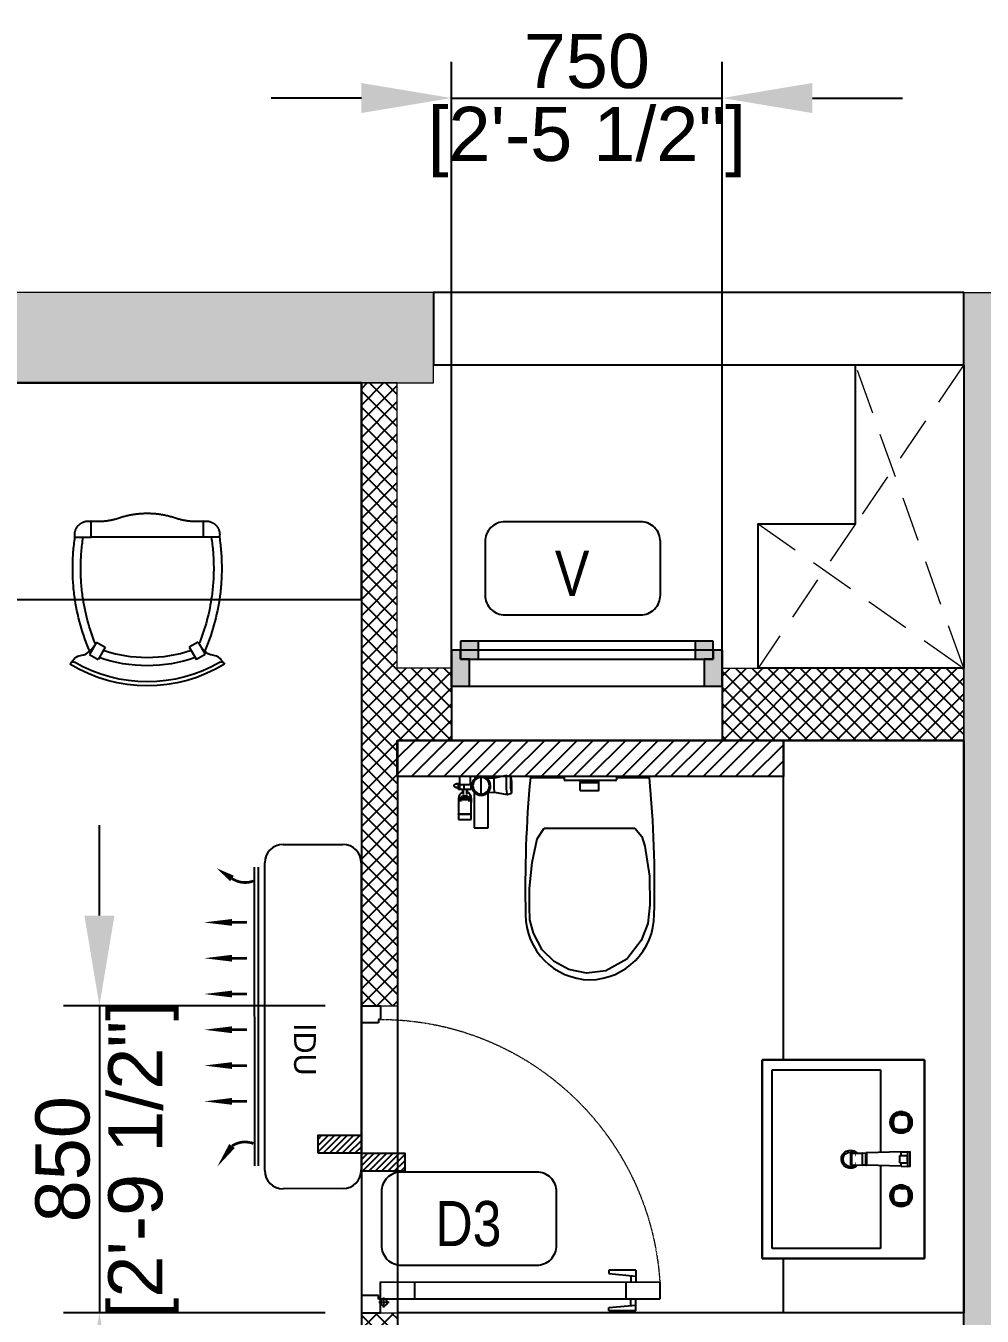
# Model space of a CAD drawing. Header units: millimetres. Extents: x 94643 to 134206, y 115494 to 180803.
# Drawn here: x 103441 to 106091, y 153583 to 157156 of the extents above; entities that cross this region are included whole.
import ezdxf
from ezdxf.enums import TextEntityAlignment as Align

# ---------------------------------------------------------------- set-up
doc = ezdxf.new("R2010")
doc.units = ezdxf.units.MM
for name, pattern in [('( Hidden )', [0.375, 0.25, -0.125]), ('3.5BHK EAST-UN-5$0$DASHED', [0.75, 0.5, -0.25]), ('3BHK  WEST_UN-2$0$2024-08-30_TOWER-C$0$HIDDEN', [9.525, 6.35, -3.175])]:
    doc.linetypes.add(name, pattern=pattern)
for name, color, linetype in [('A-AC', 252, 'Continuous'), ('A-Dimensions', 4, 'Continuous'), ('A-Door', 11, 'Continuous'), ('A-Door Line', 8, 'Continuous'), ('A-Fixture', 8, 'Continuous'), ('A-Furniture', 8, 'Continuous'), ('A-Handwash', 252, 'Continuous'), ('A-Hatch', 252, 'Continuous'), ('A-Room Boundary', 44, 'Continuous'), ('A-Shaft Line', 253, 'Continuous'), ('A-Shaft Wall', 253, 'Continuous'), ('A-Shower Glass', 253, 'Continuous'), ('A-Study Table', 253, 'Continuous'), ('A-Study Table Chair', 253, 'Continuous'), ('A-Text Main', 44, 'Continuous'), ('A-Ventilator', 4, 'Continuous'), ('A-WC', 253, 'Continuous')]:
    doc.layers.add(name, color=color, linetype=linetype)
doc.layers.add('A-Wall', color=240, linetype='Continuous', lineweight=35)
doc.styles.add('2024-08-29_TOWER-A$0$simplex-0.8', font='simplex.shx', dxfattribs={"width": 0.8})
doc.styles.add('3BHK  WEST_UN-2$0$AMISH', font='arial.ttf')
doc.styles.add('ARIAL', font='ARIALN.TTF')
doc.styles.add('S', font='arial.ttf', dxfattribs={"height": 150})
doc.dimstyles.new('DIMSMALL', dxfattribs={"dimtxt": 150, "dimasz": 250, "dimexe": 100, "dimexo": 100, "dimgap": 25, "dimtad": 1, "dimdec": 0, "dimzin": 0, "dimdsep": 46, "dimtxsty": 'S', "dimcen": 0, "dimdle": 100, "dimclrd": 8, "dimclre": 8, "dimclrt": 256, "dimazin": 0, "dimtfac": 1, "dimtdec": 0, "dimtix": 1, "dimtmove": 0, "dimatfit": 3, "dimldrblk": '12_DatumFilled', "dimfxl": 1, "dimtolj": 1, "dimtzin": 0, "dimlwd": -1, "dimlwe": -1, "dimarcsym": 1})

# ---------------------------------------------------------------- blocks, each defined once
blk = doc.blocks.new('*D283')
at = {"layer": 'A-Dimensions', "color": 8, "transparency": 16777216}
for p, q in [((103644.9, 154692.3), (103644.9, 154942.3)), ((104270.8, 154442.3), (103544.9, 154442.3)), ((103644.9, 154442.3), (103644.9, 153592.3)), ((104270.8, 153592.3), (103544.9, 153592.3)), ((103644.9, 153342.3), (103644.9, 153092.3))]:
    blk.add_line(p, q, dxfattribs=at)
for points in [[(103603.2, 154692.3), (103686.5, 154692.3), (103644.9, 154442.3)], [(103603.2, 153342.3), (103686.5, 153342.3), (103644.9, 153592.3)]]:
    blk.add_solid(points, dxfattribs=at)
at = {"layer": 'Defpoints', "color": 0, "transparency": 16777216}
for p in [(104370.8, 154442.3), (103644.9, 153592.3), (104370.8, 153592.3)]:
    blk.add_point(p, dxfattribs=at)
at = {"layer": 'A-Dimensions', "lineweight": 30, "transparency": 16777216, "char_height": 150, "attachment_point": 5, "rotation": 90, "style": 'S'}
for s, insert in [('\\A1;[2\'-9 1/2"]', (103767, 154017.3)), ('\\A1;850', (103543.3, 154017.3))]:
    blk.add_mtext(s, dxfattribs=dict(at, insert=insert))
blk = doc.blocks.new('12_DatumFilled')
at = {"color": 8, "linetype": 'ByBlock'}
blk.add_solid([(0, 0.577), (-1, 0), (0, -0.577)], dxfattribs=at)
blk = doc.blocks.new('*D285')
at = {"layer": 'A-Dimensions', "color": 8, "transparency": 16777216}
for p, q in [((104620.8, 155325.3), (104620.8, 157056.4)), ((105370.8, 155325.3), (105370.8, 157056.4)), ((104370.8, 156956.4), (104120.8, 156956.4)), ((104620.8, 156956.4), (105370.8, 156956.4)), ((105620.8, 156956.4), (105870.8, 156956.4))]:
    blk.add_line(p, q, dxfattribs=at)
for points in [[(104370.8, 156998), (104370.8, 156914.7), (104620.8, 156956.4)], [(105620.8, 156998), (105620.8, 156914.7), (105370.8, 156956.4)]]:
    blk.add_solid(points, dxfattribs=at)
at = {"layer": 'Defpoints', "color": 0, "transparency": 16777216}
for p in [(105370.8, 156956.4), (104620.8, 155225.3), (105370.8, 155225.3)]:
    blk.add_point(p, dxfattribs=at)
at = {"layer": 'A-Dimensions', "lineweight": 30, "transparency": 16777216, "char_height": 150, "attachment_point": 5, "style": 'S'}
for s, insert in [('\\A1;750', (104995.8, 157057.9)), ('\\A1;[2\'-5 1/2"]', (104995.8, 156834.3))]:
    blk.add_mtext(s, dxfattribs=dict(at, insert=insert))
blk = doc.blocks.new('3BHK  WEST_UN-2$0$2024-08-30_TOWER-C$0$STUDY TABLE CHAIR')
at = {"layer": 'A-Study Table Chair', "linetype": '3BHK  WEST_UN-2$0$2024-08-30_TOWER-C$0$HIDDEN', "ltscale": 0.1}
for p, q in [((-0.1555, 0.4111), (-0.1555, 0.4556)), ((0.1556, 0.4111), (0.1556, 0.4556)), ((-0.1999, 0.4111), (-0.1555, 0.4111)), ((-0.1555, 0.4111), (0.1556, 0.4111)), ((0.2001, 0.4111), (0.1556, 0.4111))]:
    blk.add_line(p, q, dxfattribs=at)
at = {"layer": 'A-Study Table Chair'}
for p, q in [((-0.1407, 0.1205), (-0.1601, 0.0868)), ((-0.1407, 0.1205), (-0.1166, 0.1066)), ((0.1408, 0.1205), (0.1168, 0.1066)), ((0.1408, 0.1205), (0.1603, 0.0868)), ((-0.1601, 0.0868), (-0.1361, 0.0729)), ((-0.1166, 0.1066), (-0.1361, 0.0729)), ((0.1168, 0.1066), (0.1362, 0.0729)), ((0.1603, 0.0868), (0.1362, 0.0729)), ((0.2129, 0.0621), (0.2143, 0.0597))]:
    blk.add_line(p, q, dxfattribs=at)
at = {"layer": 'A-Study Table Chair', "linetype": '3BHK  WEST_UN-2$0$2024-08-30_TOWER-C$0$HIDDEN', "ltscale": 0.1}
for centre, radius, start, end in [((0.0001, 0.2324), 0.2454, 68.7607, 111.2393), ((-0.1629, 0.4185), 0.0378, 78.6583, 191.3417), ((-0.1365, 0.6309), 0.1764, 263.8312, 285.6961), ((0.1367, 0.6309), 0.1764, 254.3039, 276.1688), ((0.1631, 0.4185), 0.0378, 348.6583, 101.3417), ((0.3729, 0.325), 0.5793, 171.4462, 187.5978), ((0.3729, 0.325), 0.557, 171.1022, 187.9028), ((-0.3726, 0.325), 0.557, 352.0972, 8.8978), ((-0.3726, 0.325), 0.5793, 352.4022, 8.5538)]:
    blk.add_arc(centre, radius, start, end, dxfattribs=at)
at = {"layer": 'A-Study Table Chair'}
for centre, radius, start, end in [((0.3729, 0.325), 0.5793, 187.5978, 203.7494), ((0.3729, 0.325), 0.557, 187.9028, 202.0547), ((-0.3726, 0.325), 0.557, 337.9453, 352.0972), ((-0.3726, 0.325), 0.5793, 336.2506, 352.4022), ((0.0001, 0.4667), 0.4111, 251.0753, 288.9247), ((0.0001, 0.4667), 0.3889, 251.717, 288.283), ((-0.2058, 0.0575), 0.00864, 63.5361, 166.1654), ((0, 0.4148), 0.4148, 238.902, 301.1196), ((0, 0.4148), 0.4037, 239.9747, 300.0253), ((0.2058, 0.0581), 0.00814, 29.3011, 117.8056)]:
    blk.add_arc(centre, radius, start, end, dxfattribs=at)
for points, knots in [([(-0.2102, 0.0649), (-0.2048, 0.0722), (-0.1961, 0.0837), (-0.179, 0.0843), (-0.1605, 0.0918), (-0.1515, 0.1042), (-0.1443, 0.1142)], [0, 0, 0, 0, 1.141957, 1.816294, 2.20041, 3.805403, 3.805403, 3.805403, 3.805403]), ([(0.21, 0.0651), (0.2047, 0.0722), (0.1963, 0.0837), (0.1793, 0.0842), (0.1608, 0.0918), (0.1519, 0.1042), (0.1446, 0.1142)], [0, 0, 0, 0, 1.119264, 1.793601, 2.177718, 3.782711, 3.782711, 3.782711, 3.782711])]:
    blk.add_open_spline(points, degree=3, knots=knots, dxfattribs=at)
blk = doc.blocks.new('A$C9b4d8ff6')
at = {"layer": 'A-Door'}
for p, q in [((84.9, 827.1), (37.7, 827.1)), ((37.7, 827.1), (37.8, 53.1)), ((85, 53.1), (84.9, 827.1)), ((4.7, 761.1), (37.7, 761.1)), ((4.7, 761.1), (4.7, 685.5)), ((14.1, 685.5), (21.1, 761.1)), ((117.9, 761.1), (84.9, 761.1)), ((108.5, 685.5), (101.5, 761.1)), ((117.9, 761.1), (118, 685.5)), ((19.8, 746.9), (37.7, 746.9)), ((84.9, 732.7), (37.7, 732.7)), ((102.8, 746.9), (84.9, 746.9)), ((4.7, 685.5), (14.1, 685.5)), ((118, 685.5), (108.5, 685.5)), ((84.9, 147.5), (37.7, 147.5)), ((28.3, 76.7), (28.3, 48.4)), ((0, 0), (0, 53.1)), ((0, 53.1), (37.8, 53.1)), ((14.2, 62.5), (42.5, 62.5)), ((37.8, 53.1), (85, 53.1)), ((37.8, 53.1), (37.8, 47.2)), ((37.8, 47.2), (47.2, 47.2)), ((47.2, 47.2), (47.2, 0)), ((85, 53.1), (85, 53.1)), ((802.8, 47.2), (802.8, 0.1)), ((812.2, 47.2), (802.8, 47.2)), ((850, 53.2), (812.2, 53.1)), ((812.2, 53.1), (812.2, 47.2)), ((850, 0.1), (850, 53.2)), ((47.2, 0), (0, 0)), ((802.8, 0.1), (850, 0.1))]:
    blk.add_line(p, q, dxfattribs=at)
blk.add_circle((28.3, 62.5), 9.44, dxfattribs=at)
at = {"layer": 'A-Door', "linetype": '3.5BHK EAST-UN-5$0$DASHED', "lineweight": 0}
blk.add_arc((35.5, 52), 776.7, 0.0858, 86.3542, dxfattribs=at)
blk = doc.blocks.new('A$Cf00fcc3f')
at = {"layer": 'A-Fixture'}
for p, q in [((0, 0), (0, -450)), ((550, 0), (0, 0)), ((0, -450), (0, 0)), ((0, 0), (550, 0)), ((550, -450), (550, 0)), ((550, 0), (550, -450)), ((167.9, -35), (162.3, -36.7)), ((173.8, -34.4), (167.9, -35)), ((179.7, -35), (173.8, -34.4)), ((179.7, -35), (173.8, -34.4)), ((185.4, -36.7), (179.7, -35)), ((185.4, -36.7), (179.7, -35)), ((371.1, -35), (365.5, -36.7)), ((377, -34.4), (371.1, -35)), ((382.9, -35), (377, -34.4)), ((382.9, -35), (377, -34.4)), ((388.6, -36.7), (382.9, -35)), ((388.6, -36.7), (382.9, -35)), ((144.2, -58.7), (143.6, -64.6)), ((143.6, -64.6), (144.2, -70.5)), ((143.6, -64.6), (144.2, -70.5)), ((145.9, -53), (144.2, -58.7)), ((144.2, -70.5), (145.9, -76.1)), ((144.2, -70.5), (145.9, -76.1)), ((148.7, -47.8), (145.9, -53)), ((146.8, -64.6), (147.8, -54.3)), ((147.8, -74.9), (146.8, -64.6)), ((149.4, -64.6), (146.8, -64.6)), ((147.8, -54.3), (150.8, -44.3)), ((147.8, -54.3), (150.3, -55.2)), ((150.3, -45.9), (148.7, -47.8)), ((149.4, -64.6), (150.3, -55.2)), ((150.3, -73.9), (149.4, -64.6)), ((150.3, -55.2), (152.9, -46.2)), ((151.6, -42.4), (150.8, -44.3)), ((150.8, -44.3), (152.9, -46.2)), ((151.6, -42.4), (153.6, -41.5)), ((153.7, -44.5), (151.6, -42.4)), ((152.5, -55), (151.6, -64.6)), ((151.6, -64.6), (152.5, -74.2)), ((151.6, -64.6), (152.5, -74.2)), ((155.2, -46), (152.5, -55)), ((155.2, -46), (152.5, -55)), ((153.7, -44.5), (152.9, -46.2)), ((154.1, -55.3), (153.2, -64.6)), ((153.2, -64.6), (154.1, -73.9)), ((153.6, -41.5), (163.5, -38.6)), ((155.5, -43.7), (153.6, -41.5)), ((155.5, -43.7), (153.7, -44.5)), ((156.4, -47.2), (154.1, -55.3)), ((157.1, -39.5), (155.1, -41.1)), ((164.2, -43.3), (155.2, -46)), ((155.5, -43.7), (164.5, -41)), ((164.5, -44.9), (156.4, -47.2)), ((162.3, -36.7), (157.1, -39.5)), ((163.5, -38.6), (173.8, -37.6)), ((163.5, -38.6), (164.5, -41)), ((173.8, -42.3), (164.2, -43.3)), ((173.8, -42.3), (164.2, -43.3)), ((164.5, -41), (173.8, -40.1)), ((173.8, -43.9), (164.5, -44.9)), ((173.8, -37.6), (184.1, -38.6)), ((173.8, -37.6), (173.8, -40.1)), ((173.8, -40.1), (183.2, -41)), ((183.4, -43.3), (173.8, -42.3)), ((183.1, -44.9), (173.8, -43.9)), ((191.2, -47.2), (183.1, -44.9)), ((184.1, -38.6), (183.2, -41)), ((183.2, -41), (192.2, -43.7)), ((183.4, -43.3), (192.4, -46)), ((192.4, -46), (183.4, -43.3)), ((184.1, -38.6), (194.1, -41.5)), ((190.6, -39.5), (185.4, -36.7)), ((190.6, -39.5), (185.4, -36.7)), ((192.5, -41.1), (190.6, -39.5)), ((192.5, -41.1), (190.6, -39.5)), ((191.2, -47.2), (193.5, -55.3)), ((192.2, -43.7), (194.1, -41.5)), ((192.2, -43.7), (193.9, -44.5)), ((192.4, -46), (195.1, -55)), ((194.4, -64.6), (193.5, -55.3)), ((194.4, -64.6), (193.5, -73.9)), ((193.9, -44.5), (196, -42.4)), ((193.9, -44.5), (194.7, -46.2)), ((194.1, -41.5), (196, -42.4)), ((196.9, -44.3), (194.7, -46.2)), ((194.7, -46.2), (197.4, -55.2)), ((195.1, -55), (196, -64.6)), ((196, -64.6), (195.1, -74.2)), ((196, -42.4), (196.9, -44.3)), ((196.9, -44.3), (199.8, -54.3)), ((198.9, -47.8), (197.3, -45.9)), ((198.9, -47.8), (197.3, -45.9)), ((199.8, -54.3), (197.4, -55.2)), ((197.4, -55.2), (198.3, -64.6)), ((198.3, -64.6), (197.4, -73.9)), ((198.3, -64.6), (200.8, -64.6)), ((201.7, -53), (198.9, -47.8)), ((201.7, -53), (198.9, -47.8)), ((199.8, -54.3), (200.8, -64.6)), ((200.8, -64.6), (199.8, -74.9)), ((203.4, -58.7), (201.7, -53)), ((203.4, -58.7), (201.7, -53)), ((201.7, -76.1), (203.4, -70.5)), ((201.7, -76.1), (203.4, -70.5)), ((203.4, -58.7), (204, -64.6)), ((204, -64.6), (203.4, -58.7)), ((204, -64.6), (203.4, -70.5)), ((204, -64.6), (203.4, -70.5)), ((254.8, -39.2), (296, -39.2)), ((254.8, -39.2), (255, -45.5)), ((255.5, -64.6), (255, -45.5)), ((255, -45.5), (295.9, -45.5)), ((255.5, -64.6), (258.3, -160.2)), ((255.5, -64.6), (265.1, -64.6)), ((265.1, -68.5), (265.1, -47.9)), ((285.7, -47.9), (265.1, -47.9)), ((265.1, -68.5), (285.7, -68.5)), ((285.7, -68.5), (285.7, -47.9)), ((285.7, -64.6), (295.3, -64.6)), ((295.3, -64.6), (292.6, -160.2)), ((295.3, -64.6), (295.9, -45.5)), ((295.9, -45.5), (296, -39.2)), ((347.4, -58.7), (346.8, -64.6)), ((346.8, -64.6), (347.4, -70.5)), ((346.8, -64.6), (347.4, -70.5)), ((349.1, -53), (347.4, -58.7)), ((347.4, -70.5), (349.1, -76.1)), ((347.4, -70.5), (349.1, -76.1)), ((351.9, -47.8), (349.1, -53)), ((350, -64.6), (351, -54.3)), ((351, -74.9), (350, -64.6)), ((352.6, -64.6), (350, -64.6)), ((351, -54.3), (354, -44.3)), ((351, -54.3), (353.5, -55.2)), ((353.5, -45.9), (351.9, -47.8)), ((352.6, -64.6), (353.5, -55.2)), ((353.5, -73.9), (352.6, -64.6)), ((353.5, -55.2), (356.1, -46.2)), ((354.8, -42.4), (354, -44.3)), ((354, -44.3), (356.1, -46.2)), ((354.8, -42.4), (356.8, -41.5)), ((356.9, -44.5), (354.8, -42.4)), ((355.7, -55), (354.8, -64.6)), ((354.8, -64.6), (355.7, -74.2)), ((354.8, -64.6), (355.7, -74.2)), ((358.4, -46), (355.7, -55)), ((358.4, -46), (355.7, -55)), ((356.9, -44.5), (356.1, -46.2)), ((357.3, -55.3), (356.4, -64.6)), ((356.4, -64.6), (357.3, -73.9)), ((356.8, -41.5), (366.7, -38.6)), ((358.7, -43.7), (356.8, -41.5)), ((358.7, -43.7), (356.9, -44.5)), ((359.6, -47.2), (357.3, -55.3)), ((360.3, -39.5), (358.3, -41.1)), ((367.4, -43.3), (358.4, -46)), ((358.7, -43.7), (367.7, -41)), ((367.7, -44.9), (359.6, -47.2)), ((365.5, -36.7), (360.3, -39.5)), ((366.7, -38.6), (377, -37.6)), ((366.7, -38.6), (367.7, -41)), ((377, -42.3), (367.4, -43.3)), ((377, -42.3), (367.4, -43.3)), ((367.7, -41), (377, -40.1)), ((377, -43.9), (367.7, -44.9)), ((377, -37.6), (387.3, -38.6)), ((377, -37.6), (377, -40.1)), ((377, -40.1), (386.4, -41)), ((386.6, -43.3), (377, -42.3)), ((386.3, -44.9), (377, -43.9)), ((394.4, -47.2), (386.3, -44.9)), ((387.3, -38.6), (386.4, -41)), ((386.4, -41), (395.4, -43.7)), ((386.6, -43.3), (395.6, -46)), ((395.6, -46), (386.6, -43.3)), ((387.3, -38.6), (397.3, -41.5)), ((393.8, -39.5), (388.6, -36.7)), ((393.8, -39.5), (388.6, -36.7)), ((395.7, -41.1), (393.8, -39.5)), ((395.7, -41.1), (393.8, -39.5)), ((394.4, -47.2), (396.7, -55.3)), ((395.4, -43.7), (397.3, -41.5)), ((395.4, -43.7), (397.1, -44.5)), ((395.6, -46), (398.3, -55)), ((397.6, -64.6), (396.7, -55.3)), ((397.6, -64.6), (396.7, -73.9)), ((397.1, -44.5), (399.2, -42.4)), ((397.1, -44.5), (397.9, -46.2)), ((397.3, -41.5), (399.2, -42.4)), ((400.1, -44.3), (397.9, -46.2)), ((397.9, -46.2), (400.6, -55.2)), ((398.3, -55), (399.2, -64.6)), ((399.2, -64.6), (398.3, -74.2)), ((399.2, -42.4), (400.1, -44.3)), ((400.1, -44.3), (403, -54.3)), ((402.1, -47.8), (400.5, -45.9)), ((402.1, -47.8), (400.5, -45.9)), ((403, -54.3), (400.6, -55.2)), ((400.6, -55.2), (401.5, -64.6)), ((401.5, -64.6), (400.6, -73.9)), ((401.5, -64.6), (404, -64.6)), ((404.9, -53), (402.1, -47.8)), ((404.9, -53), (402.1, -47.8)), ((403, -54.3), (404, -64.6)), ((404, -64.6), (403, -74.9)), ((406.6, -58.7), (404.9, -53)), ((406.6, -58.7), (404.9, -53)), ((404.9, -76.1), (406.6, -70.5)), ((404.9, -76.1), (406.6, -70.5)), ((406.6, -58.7), (407.2, -64.6)), ((406.6, -58.7), (407.2, -64.6)), ((407.2, -64.6), (406.6, -70.5)), ((407.2, -64.6), (406.6, -70.5)), ((145.9, -76.1), (148.7, -81.3)), ((145.9, -76.1), (148.7, -81.3)), ((147.8, -74.9), (150.3, -73.9)), ((150.8, -84.8), (147.8, -74.9)), ((148.7, -81.3), (150.3, -83.2)), ((148.7, -81.3), (150.3, -83.2)), ((152.9, -82.9), (150.3, -73.9)), ((150.8, -84.8), (152.9, -82.9)), ((151.6, -86.8), (150.8, -84.8)), ((151.6, -86.8), (153.7, -84.7)), ((151.6, -86.8), (153.6, -87.6)), ((152.5, -74.2), (155.2, -83.2)), ((152.5, -74.2), (155.2, -83.2)), ((152.9, -82.9), (153.7, -84.7)), ((155.5, -85.5), (153.6, -87.6)), ((163.5, -90.6), (153.6, -87.6)), ((153.7, -84.7), (155.5, -85.5)), ((154.1, -73.9), (156.4, -81.9)), ((155.1, -88.1), (157.1, -89.7)), ((155.1, -88.1), (157.1, -89.7)), ((155.2, -83.2), (164.2, -85.9)), ((155.2, -83.2), (164.2, -85.9)), ((164.5, -88.1), (155.5, -85.5)), ((156.4, -81.9), (164.5, -84.3)), ((157.1, -89.7), (162.3, -92.4)), ((157.1, -89.7), (162.3, -92.4)), ((162.3, -92.4), (167.9, -94.2)), ((162.3, -92.4), (167.9, -94.2)), ((163.5, -90.6), (164.5, -88.1)), ((173.8, -91.6), (163.5, -90.6)), ((164.2, -85.9), (173.8, -86.8)), ((164.2, -85.9), (173.8, -86.8)), ((164.5, -84.3), (173.8, -85.2)), ((173.8, -89), (164.5, -88.1)), ((167.9, -94.2), (173.8, -94.7)), ((167.9, -94.2), (173.8, -94.7)), ((173.8, -85.2), (183.1, -84.3)), ((173.8, -86.8), (183.4, -85.9)), ((173.8, -86.8), (183.4, -85.9)), ((183.2, -88.1), (173.8, -89)), ((173.8, -91.6), (173.8, -89)), ((184.1, -90.6), (173.8, -91.6)), ((173.8, -94.7), (179.7, -94.2)), ((173.8, -94.7), (179.7, -94.2)), ((179.7, -94.2), (185.4, -92.4)), ((179.7, -94.2), (185.4, -92.4)), ((183.1, -84.3), (191.2, -81.9)), ((192.2, -85.5), (183.2, -88.1)), ((184.1, -90.6), (183.2, -88.1)), ((183.4, -85.9), (192.4, -83.2)), ((183.4, -85.9), (192.4, -83.2)), ((194.1, -87.6), (184.1, -90.6)), ((185.4, -92.4), (190.6, -89.7)), ((185.4, -92.4), (190.6, -89.7)), ((190.6, -89.7), (192.5, -88.1)), ((190.6, -89.7), (192.5, -88.1)), ((191.2, -81.9), (193.5, -73.9)), ((192.2, -85.5), (193.9, -84.7)), ((192.2, -85.5), (194.1, -87.6)), ((192.4, -83.2), (195.1, -74.2)), ((192.4, -83.2), (195.1, -74.2)), ((193.9, -84.7), (194.7, -82.9)), ((193.9, -84.7), (196, -86.8)), ((196, -86.8), (194.1, -87.6)), ((197.4, -73.9), (194.7, -82.9)), ((196.9, -84.8), (194.7, -82.9)), ((196, -86.8), (196.9, -84.8)), ((199.8, -74.9), (196.9, -84.8)), ((197.3, -83.2), (198.9, -81.3)), ((197.3, -83.2), (198.9, -81.3)), ((199.8, -74.9), (197.4, -73.9)), ((198.9, -81.3), (201.7, -76.1)), ((198.9, -81.3), (201.7, -76.1)), ((349.1, -76.1), (351.9, -81.3)), ((349.1, -76.1), (351.9, -81.3)), ((351, -74.9), (353.5, -73.9)), ((354, -84.8), (351, -74.9)), ((351.9, -81.3), (353.5, -83.2)), ((351.9, -81.3), (353.5, -83.2)), ((356.1, -82.9), (353.5, -73.9)), ((354, -84.8), (356.1, -82.9)), ((354.8, -86.8), (354, -84.8)), ((354.8, -86.8), (356.9, -84.7)), ((354.8, -86.8), (356.8, -87.6)), ((355.7, -74.2), (358.4, -83.2)), ((355.7, -74.2), (358.4, -83.2)), ((356.1, -82.9), (356.9, -84.7)), ((358.7, -85.5), (356.8, -87.6)), ((366.7, -90.6), (356.8, -87.6)), ((356.9, -84.7), (358.7, -85.5)), ((357.3, -73.9), (359.6, -81.9)), ((358.3, -88.1), (360.3, -89.7)), ((358.3, -88.1), (360.3, -89.7)), ((358.4, -83.2), (367.4, -85.9)), ((358.4, -83.2), (367.4, -85.9)), ((367.7, -88.1), (358.7, -85.5)), ((359.6, -81.9), (367.7, -84.3)), ((360.3, -89.7), (365.5, -92.4)), ((360.3, -89.7), (365.5, -92.4)), ((365.5, -92.4), (371.1, -94.2)), ((365.5, -92.4), (371.1, -94.2)), ((366.7, -90.6), (367.7, -88.1)), ((377, -91.6), (366.7, -90.6)), ((367.4, -85.9), (377, -86.8)), ((367.4, -85.9), (377, -86.8)), ((367.7, -84.3), (377, -85.2)), ((377, -89), (367.7, -88.1)), ((371.1, -94.2), (377, -94.7)), ((371.1, -94.2), (377, -94.7)), ((377, -85.2), (386.3, -84.3)), ((377, -86.8), (386.6, -85.9)), ((377, -86.8), (386.6, -85.9)), ((386.4, -88.1), (377, -89)), ((377, -91.6), (377, -89)), ((387.3, -90.6), (377, -91.6)), ((377, -94.7), (382.9, -94.2)), ((377, -94.7), (382.9, -94.2)), ((382.9, -94.2), (388.6, -92.4)), ((382.9, -94.2), (388.6, -92.4)), ((386.3, -84.3), (394.4, -81.9)), ((395.4, -85.5), (386.4, -88.1)), ((387.3, -90.6), (386.4, -88.1)), ((386.6, -85.9), (395.6, -83.2)), ((386.6, -85.9), (395.6, -83.2)), ((397.3, -87.6), (387.3, -90.6)), ((388.6, -92.4), (393.8, -89.7)), ((388.6, -92.4), (393.8, -89.7)), ((393.8, -89.7), (395.7, -88.1)), ((393.8, -89.7), (395.7, -88.1)), ((394.4, -81.9), (396.7, -73.9)), ((395.4, -85.5), (397.1, -84.7)), ((395.4, -85.5), (397.3, -87.6)), ((395.6, -83.2), (398.3, -74.2)), ((395.6, -83.2), (398.3, -74.2)), ((397.1, -84.7), (397.9, -82.9)), ((397.1, -84.7), (399.2, -86.8)), ((399.2, -86.8), (397.3, -87.6)), ((400.6, -73.9), (397.9, -82.9)), ((400.1, -84.8), (397.9, -82.9)), ((399.2, -86.8), (400.1, -84.8)), ((403, -74.9), (400.1, -84.8)), ((400.5, -83.2), (402.1, -81.3)), ((400.5, -83.2), (402.1, -81.3)), ((403, -74.9), (400.6, -73.9)), ((402.1, -81.3), (404.9, -76.1)), ((402.1, -81.3), (404.9, -76.1)), ((257.2, -122), (27.5, -122)), ((27.5, -122), (27.5, -422)), ((522.5, -122), (293.7, -122)), ((522.5, -422), (522.5, -122)), ((258.3, -162.3), (258.3, -160.2)), ((292.6, -160.2), (258.3, -160.2)), ((258.3, -162.3), (258.6, -171.8)), ((258.3, -162.3), (292.5, -162.3)), ((258.6, -171.8), (258.6, -172.7)), ((258.6, -171.8), (292.2, -171.8)), ((259.4, -201.1), (258.6, -172.7)), ((292.2, -172.7), (258.6, -172.7)), ((291.4, -201.1), (292.2, -172.7)), ((292.2, -171.8), (292.5, -162.3)), ((292.2, -171.8), (292.2, -172.7)), ((292.6, -160.2), (292.5, -162.3)), ((259.4, -201.1), (259.5, -204.3)), ((259.4, -201.1), (291.4, -201.1)), ((259.5, -204.3), (291.3, -204.3)), ((264.3, -192.3), (264.3, -190.8)), ((286.5, -192.3), (286.5, -190.8)), ((291.3, -204.3), (291.4, -201.1)), ((27.5, -422), (522.5, -422)), ((0, -450), (550, -450)), ((550, -450), (0, -450))]:
    blk.add_line(p, q, dxfattribs=at)
for radius, start, end in [(25, 130.6704, 0), (20, 145.6811, 0), (25, 0, 45), (20, 0, 24.0891)]:
    blk.add_arc((275, -205), radius, start, end, dxfattribs=at)
blk = doc.blocks.new('A$Cc5426abf')
at = {"layer": 'A-Ventilator', "linetype": 'Continuous'}
for points in [[(25, 225), (75, 225), (75, 275), (25, 275)], [(725, 275), (675, 275), (675, 225), (725, 225)], [(0, 150), (50, 150), (50, 225), (25, 225), (25, 250), (0, 250)], [(750, 250), (725, 250), (725, 225), (700, 225), (700, 150), (750, 150)]]:
    blk.add_hatch(color=256, dxfattribs=at).paths.add_polyline_path(points)
for p, q in [((75, 275), (25, 275)), ((25, 275), (25, 225)), ((675, 275), (75, 275)), ((75, 225), (75, 275)), ((675, 275), (75, 275)), ((725, 275), (675, 275)), ((675, 275), (675, 225)), ((725, 225), (725, 275)), ((0, 250), (0, 150)), ((750, 250), (0, 250)), ((25, 250), (0, 250)), ((0, 250), (0, 150)), ((0, 250), (0, 150)), ((25, 225), (25, 250)), ((50, 225), (25, 225)), ((25, 225), (75, 225)), ((50, 150), (50, 225)), ((675, 250), (75, 250)), ((75, 225), (675, 225)), ((675, 225), (725, 225)), ((725, 225), (700, 225)), ((700, 225), (700, 150)), ((750, 250), (725, 250)), ((725, 250), (725, 225)), ((750, 250), (750, 150)), ((750, 250), (750, 150)), ((750, 250), (750, 150)), ((0, 150), (0, 0)), ((0, 150), (50, 150)), ((0, 150), (0, 0)), ((50, 150), (700, 150)), ((700, 150), (750, 150)), ((750, 150), (750, 0)), ((750, 150), (750, 0)), ((750, 0), (0, 0))]:
    blk.add_line(p, q, dxfattribs=at)
blk = doc.blocks.new('3BHK  WEST_UN-2$0$fgdskokjmfv')
at = {"layer": 'A-WC', "linetype": 'Continuous'}
for p, q in [((15769231.8, 1072211.9), (15769232.1, 1072190)), ((15769309.2, 1072211.9), (15769231.8, 1072211.9)), ((15769262.2, 1072190), (15769262.5, 1072211.9)), ((15769274.3, 1072211.9), (15769274.3, 1072210.2)), ((15769274.3, 1072210.2), (15769274.3, 1072208.5)), ((15769274.3, 1072208.5), (15769274.3, 1072206.8)), ((15769274.3, 1072206.8), (15769274.3, 1072205.4)), ((15769292.1, 1072163.3), (15769292.1, 1072209.4)), ((15769309.2, 1072211.4), (15769309.2, 1072211.9)), ((15769309.2, 1072209.7), (15769309.2, 1072211.4)), ((15769309.2, 1072208), (15769309.2, 1072209.7)), ((15769309.2, 1072206.4), (15769309.2, 1072208)), ((15769309.2, 1072206), (15769309.2, 1072206.4)), ((15769328, 1072207), (15769309.9, 1072206.4)), ((15769362.5, 1072214.8), (15769328, 1072207)), ((15769362.5, 1072214.8), (15769374.5, 1072212)), ((15769428.5, 1072209.1), (15769522.1, 1072209.1)), ((15769667.1, 1072211.9), (15769522.1, 1072211.9)), ((15769522.1, 1072211.9), (15769522.1, 1072203.9)), ((15769667.1, 1072211.9), (15769667.1, 1072203.9)), ((15769667.1, 1072209.1), (15769758.5, 1072209.1)), ((15769217.4, 1072186.7), (15769217.5, 1072186.9)), ((15769217.4, 1072186.5), (15769217.4, 1072186.7)), ((15769217.4, 1072186.3), (15769217.4, 1072186.5)), ((15769217.4, 1072186.1), (15769217.4, 1072186.3)), ((15769217.4, 1072186.3), (15769217.4, 1072186.3)), ((15769217.5, 1072185.9), (15769217.4, 1072186.1)), ((15769217.5, 1072187.3), (15769217.6, 1072187.5)), ((15769217.5, 1072187.1), (15769217.5, 1072187.3)), ((15769217.5, 1072186.9), (15769217.5, 1072187.1)), ((15769217.5, 1072185.7), (15769217.5, 1072185.9)), ((15769217.5, 1072185.5), (15769217.5, 1072185.7)), ((15769217.5, 1072185.3), (15769217.5, 1072185.5)), ((15769217.6, 1072185.1), (15769217.5, 1072185.3)), ((15769217.6, 1072187.7), (15769217.7, 1072187.9)), ((15769217.6, 1072187.5), (15769217.6, 1072187.7)), ((15769217.6, 1072184.9), (15769217.6, 1072185.1)), ((15769217.7, 1072184.7), (15769217.6, 1072184.9)), ((15769217.7, 1072187.9), (15769217.8, 1072188.1)), ((15769217.8, 1072184.5), (15769217.7, 1072184.7)), ((15769217.8, 1072188.3), (15769217.9, 1072188.5)), ((15769217.8, 1072188.1), (15769217.8, 1072188.3)), ((15769217.8, 1072184.3), (15769217.8, 1072184.5)), ((15769217.9, 1072184.2), (15769217.8, 1072184.3)), ((15769217.9, 1072188.5), (15769218, 1072188.7)), ((15769218, 1072184), (15769217.9, 1072184.2)), ((15769218, 1072188.7), (15769218.1, 1072188.8)), ((15769218.1, 1072183.8), (15769218, 1072184)), ((15769218.1, 1072188.8), (15769218.2, 1072189)), ((15769218.2, 1072183.6), (15769218.1, 1072183.8)), ((15769218.2, 1072189), (15769218.3, 1072189.2)), ((15769218.3, 1072183.5), (15769218.2, 1072183.6)), ((15769218.3, 1072189.2), (15769218.4, 1072189.3)), ((15769218.5, 1072183.3), (15769218.3, 1072183.5)), ((15769218.4, 1072189.3), (15769218.5, 1072189.5)), ((15769218.5, 1072189.5), (15769218.7, 1072189.6)), ((15769218.6, 1072183.2), (15769218.5, 1072183.3)), ((15769218.7, 1072183), (15769218.6, 1072183.2)), ((15769218.7, 1072189.6), (15769218.8, 1072189.8)), ((15769218.8, 1072182.9), (15769218.7, 1072183)), ((15769218.8, 1072189.8), (15769218.9, 1072189.9)), ((15769219, 1072182.7), (15769218.8, 1072182.9)), ((15769218.9, 1072189.9), (15769219.1, 1072190.1)), ((15769219.1, 1072182.6), (15769219, 1072182.7)), ((15769219.1, 1072190.1), (15769219.2, 1072190.2)), ((15769219.3, 1072182.5), (15769219.1, 1072182.6)), ((15769219.2, 1072190.2), (15769219.4, 1072190.3)), ((15769219.4, 1072182.3), (15769219.3, 1072182.5)), ((15769219.4, 1072190.3), (15769219.6, 1072190.4)), ((15769219.6, 1072182.2), (15769219.4, 1072182.3)), ((15769219.6, 1072190.4), (15769219.7, 1072190.6)), ((15769219.8, 1072182.1), (15769219.6, 1072182.2)), ((15769219.7, 1072190.6), (15769219.9, 1072190.7)), ((15769219.9, 1072182), (15769219.8, 1072182.1)), ((15769219.9, 1072190.7), (15769220.1, 1072190.8)), ((15769220.1, 1072181.9), (15769219.9, 1072182)), ((15769220.1, 1072190.8), (15769220.3, 1072190.8)), ((15769220.3, 1072181.8), (15769220.1, 1072181.9)), ((15769220.3, 1072190.8), (15769220.4, 1072190.9)), ((15769220.5, 1072181.7), (15769220.3, 1072181.8)), ((15769220.4, 1072190.9), (15769220.6, 1072191)), ((15769220.7, 1072181.7), (15769220.5, 1072181.7)), ((15769220.6, 1072191), (15769220.8, 1072191.1)), ((15769220.9, 1072181.6), (15769220.7, 1072181.7)), ((15769220.8, 1072191.1), (15769221, 1072191.1)), ((15769221, 1072181.5), (15769220.9, 1072181.6)), ((15769221, 1072191.1), (15769221.2, 1072191.2)), ((15769221.2, 1072181.5), (15769221, 1072181.5)), ((15769221.2, 1072191.2), (15769221.4, 1072191.2)), ((15769221.4, 1072181.4), (15769221.2, 1072181.5)), ((15769221.4, 1072191.2), (15769221.6, 1072191.3)), ((15769221.6, 1072181.4), (15769221.4, 1072181.4)), ((15769221.6, 1072191.3), (15769221.8, 1072191.3)), ((15769221.8, 1072181.4), (15769221.6, 1072181.4)), ((15769221.8, 1072191.3), (15769222, 1072191.3)), ((15769222, 1072181.4), (15769221.8, 1072181.4)), ((15769222, 1072191.3), (15769222.2, 1072191.3)), ((15769222.2, 1072181.3), (15769222, 1072181.4)), ((15769222.2, 1072191.3), (15769222.4, 1072191.3)), ((15769222.4, 1072181.3), (15769222.2, 1072181.3)), ((15769222.4, 1072191.3), (15769222.4, 1072191.3)), ((15769222.5, 1072191.3), (15769222.4, 1072191.3)), ((15769222.4, 1072191.3), (15769222.4, 1072191.3)), ((15769222.4, 1072191.3), (15769222.5, 1072191.3)), ((15769222.5, 1072181.3), (15769222.4, 1072181.3)), ((15769222.4, 1072181.3), (15769222.4, 1072181.3)), ((15769222.4, 1072181.3), (15769222.5, 1072181.3)), ((15769222.6, 1072191.3), (15769222.5, 1072191.3)), ((15769222.5, 1072191.3), (15769222.5, 1072191.3)), ((15769222.5, 1072191.3), (15769222.7, 1072191.3)), ((15769222.6, 1072181.3), (15769222.5, 1072181.3)), ((15769222.5, 1072181.3), (15769222.5, 1072181.3)), ((15769222.5, 1072181.3), (15769222.7, 1072181.3)), ((15769222.8, 1072191.3), (15769222.6, 1072191.3)), ((15769222.8, 1072181.3), (15769222.6, 1072181.3)), ((15769222.7, 1072191.3), (15769222.9, 1072191.3)), ((15769222.7, 1072181.3), (15769222.8, 1072181.3)), ((15769232.1, 1072191.3), (15769222.8, 1072191.3)), ((15769222.8, 1072181.3), (15769228.8, 1072181.3)), ((15769223, 1072181.3), (15769222.8, 1072181.3)), ((15769222.9, 1072191.3), (15769223.1, 1072191.3)), ((15769223.3, 1072181.3), (15769223, 1072181.3)), ((15769223.1, 1072191.3), (15769223.4, 1072191.3)), ((15769223.6, 1072181.3), (15769223.3, 1072181.3)), ((15769223.4, 1072191.3), (15769223.8, 1072191.3)), ((15769224, 1072181.3), (15769223.6, 1072181.3)), ((15769223.8, 1072191.3), (15769224.2, 1072191.3)), ((15769224.4, 1072181.3), (15769224, 1072181.3)), ((15769224.2, 1072191.3), (15769224.7, 1072191.3)), ((15769224.9, 1072181.3), (15769224.4, 1072181.3)), ((15769228.6, 1072190), (15769228.8, 1072176)), ((15769228.7, 1072190), (15769232.9, 1072190)), ((15769233.2, 1072176), (15769228.9, 1072176)), ((15769232.9, 1072190), (15769239.6, 1072190)), ((15769233.1, 1072183), (15769232.9, 1072190)), ((15769233.2, 1072176), (15769233.1, 1072183)), ((15769239.6, 1072176), (15769233.2, 1072176)), ((15769239.6, 1072190), (15769243.9, 1072190)), ((15769243.8, 1072176), (15769239.6, 1072176)), ((15769240, 1072176), (15769240, 1072167.3)), ((15769242, 1072176), (15769242, 1072161.6)), ((15769243.9, 1072183), (15769243.8, 1072176)), ((15769247.1, 1072176), (15769243.8, 1072176)), ((15769243.9, 1072190), (15769247.1, 1072190)), ((15769243.9, 1072190), (15769243.9, 1072183)), ((15769247.1, 1072190), (15769264.5, 1072190)), ((15769264.4, 1072176), (15769247.1, 1072176)), ((15769252.2, 1072161.6), (15769252.2, 1072176)), ((15769254.3, 1072167.3), (15769254.3, 1072176)), ((15769262.2, 1072191.3), (15769262.5, 1072191.3)), ((15769262.5, 1072191.3), (15769263.8, 1072191.3)), ((15769263.8, 1072191.3), (15769265.2, 1072191.3)), ((15769264.4, 1072183), (15769264.5, 1072190)), ((15769264.4, 1072176), (15769264.4, 1072183)), ((15769265.9, 1072181.3), (15769264.5, 1072181.3)), ((15769265.2, 1072191.3), (15769266.5, 1072191.3)), ((15769266.6, 1072181.3), (15769265.9, 1072181.3)), ((15769273.1, 1072167.7), (15769273.1, 1072069.7)), ((15769311.1, 1072167.5), (15769329.3, 1072168.1)), ((15769311.2, 1072069.7), (15769311.2, 1072167.7)), ((15769329.3, 1072168.1), (15769364.2, 1072162.5)), ((15769664.1, 1072200.9), (15769525.1, 1072200.9)), ((15769618.4, 1072200.9), (15769565.9, 1072200.9)), ((15769565.9, 1072200.9), (15769565.9, 1072197.6)), ((15769618.4, 1072194.8), (15769565.9, 1072194.8)), ((15769565.9, 1072194.8), (15769565.9, 1072174.4)), ((15769567.3, 1072172.9), (15769616.9, 1072172.9)), ((15769567.4, 1072196.1), (15769616.9, 1072196.1)), ((15769618.4, 1072197.6), (15769618.4, 1072200.9)), ((15769618.4, 1072174.4), (15769618.4, 1072194.8)), ((15769229.4, 1072152.1), (15769229.4, 1072141.2)), ((15769229.6, 1072148.4), (15769264.6, 1072148.4)), ((15769229.6, 1072148.4), (15769229.6, 1072107.6)), ((15769235.2, 1072152.4), (15769235.2, 1072142.5)), ((15769240, 1072155.2), (15769240, 1072152.4)), ((15769254.3, 1072152.4), (15769254.3, 1072155.2)), ((15769259, 1072142.5), (15769259, 1072152.4)), ((15769264.6, 1072107.6), (15769264.6, 1072148.4)), ((15769264.9, 1072141.2), (15769264.9, 1072152.1)), ((15769364.3, 1072162.5), (15769376.1, 1072166)), ((15769229.6, 1072107.6), (15769264.6, 1072107.6)), ((15769229.6, 1072107.1), (15769229.6, 1072107.6)), ((15769264.6, 1072107.6), (15769229.6, 1072107.6)), ((15769264.6, 1072107.1), (15769229.6, 1072107.1)), ((15769229.6, 1072107.1), (15769229.6, 1072093)), ((15769264.6, 1072107.1), (15769264.6, 1072107.6)), ((15769264.6, 1072093), (15769264.6, 1072107.1)), ((15769229.6, 1072093), (15769264.6, 1072093)), ((15769273.1, 1072069.7), (15769311.2, 1072069.7)), ((15769466.3, 1072068.4), (15769718.4, 1072068.4))]:
    blk.add_line(p, q, dxfattribs=at)
at = {"layer": 'A-WC', "linetype": 'Continuous', "flags": 128}
blk.add_lwpolyline([(15769718.4, 1072068.4), (15769737.6, 1072045.5), (15769745.9, 1072018.8), (15769758.3, 1071936), (15769759.7, 1071856.1), (15769753.6, 1071804.7), (15769735.8, 1071758), (15769695.5, 1071705.9), (15769637.7, 1071673.8), (15769584.5, 1071667.4), (15769535.5, 1071677.4), (15769494.7, 1071699.3), (15769461.6, 1071732.3), (15769437.5, 1071777.7), (15769427.2, 1071814.6), (15769425.9, 1071851.1), (15769426.5, 1071902.1), (15769433.3, 1071973.6), (15769447, 1072039.1), (15769466.3, 1072068.4)], dxfattribs=at)
at = {"layer": 'A-WC', "linetype": 'Continuous'}
for centre, radius, start, end in [((15769292.1, 1072186.3), 26.2, 100.2496, 180), ((15769292.1, 1072186.3), 23, 0, 180), ((15769292.1, 1072186.3), 26.2, 0, 132.8693), ((15772559.7, 1071909.6), 3145.4, 174.5369, 181.4631), ((15769525.1, 1072203.9), 3, 180, 270), ((15769664.1, 1072203.9), 3, 270, 0), ((15766627.4, 1071909.6), 3145.4, 358.5369, 5.4631), ((15769292.1, 1072186.3), 26.2, 180, 0), ((15769292.1, 1072186.3), 23, 180, 0), ((15769292.1, 1072189.5), 28.9, 228.7983, 242.5322), ((15769292.1, 1072189.5), 28.9, 297.4678, 311.2017), ((15769567.4, 1072197.6), 1.5, 180, 270), ((15769567.3, 1072174.4), 1.46, 180, 270), ((15769616.9, 1072197.6), 1.5, 270, 0), ((15769616.9, 1072174.4), 1.46, 270, 0), ((15769595.6, 1071829.3), 180.3, 180, 269.3484), ((15769591.5, 1071829.3), 180.3, 270.6516, 0)]:
    blk.add_arc(centre, radius, start, end, dxfattribs=at)
for centre, major_axis, ratio, start_param, end_param in [((15769310.5, 1072186.9), (-0.6, 19.4), 0.087894, 6.275362, 6.466185), ((15769328.7, 1072187.5), (-0.6, 19.4), 0.087894, 6.275362, 9.416955), ((15769363.4, 1072188.7), (-0.8, 26.2), 0.087894, 0.017046, 3.133769), ((15769375.3, 1072189), (-0.7, 23), 0.087894, 0.026053, 3.133769), ((15769375.3, 1072189), (-0.7, 23), 0.087894, 3.165124, 6.230506), ((15769247.1, 1072152.1), (17.8, 0), 0.939693, 1.86017, 3.254011), ((15769247.1, 1072152.1), (17.8, 0), 0.939693, 6.170767, 7.561634), ((15769310.5, 1072186.9), (-0.6, 19.4), 0.087894, 2.98627, 3.106469), ((15769247.1, 1072141.2), (17.8, 0), 0.939693, 2.995055, 3.28771), ((15769247.1, 1072141.2), (17.8, 0), 0.939693, 0.452611, 2.688981), ((15769247.1, 1072141.2), (13.4, 0), 0.939693, 1.839841, 2.521963), ((15769247.1, 1072142.5), (11.9, 0), 0.939693, 1.570796, 2.584055), ((15769247.1, 1072142.5), (11.9, 0), 0.939693, 1.570796, 2.584055), ((15769247.1, 1072141), (11.9, 0), 0.939693, 1.570796, 2.410164), ((15769247.1, 1072141.2), (13.4, 0), 0.939693, 1.634555, 1.767445), ((15769247.1, 1072142.5), (11.9, 0), 0.939693, 0.557537, 1.570796), ((15769247.1, 1072142.5), (11.9, 0), 0.939693, 0.557537, 1.570796), ((15769247.1, 1072141), (11.9, 0), 0.939693, 0.731428, 1.570796), ((15769247.1, 1072141.2), (13.4, 0), 0.939693, 1.374148, 1.507037), ((15769247.1, 1072141.2), (13.4, 0), 0.939693, 0.61963, 1.312246), ((15769247.1, 1072141.2), (17.8, 0), 0.939693, 6.137068, 6.429723)]:
    blk.add_ellipse(centre, major_axis=major_axis, ratio=ratio, start_param=start_param, end_param=end_param, dxfattribs=at)
blk = doc.blocks.new('3BHK  WEST_UN-2$0$WALL MOUNTED SPLIT AC')
at = {"layer": 'A-AC'}
for p, q in [((18067.15, -8077.46), (18073.71, -8077.46)), ((18065.12, -8113.34), (18065.11, -8079.5)), ((18075.75, -8079.5), (18075.75, -8113.29)), ((18064.01, -8112.84, 0), (18064, -8079.99, 0)), ((18064.41, -8112.84, 0), (18064.41, -8079.99, 0)), ((18073.72, -8115.33), (18067.16, -8115.38))]:
    blk.add_line(p, q, dxfattribs=at)
at = {"layer": 'A-AC', "elevation": 0}
for points in [[(18059.86, -8080.11, 0, 0.75, 0), (18061.51, -8081.22, 0.75, 0.75, 0)], [(18058.43, -8086.05, 0, 0.75, 0), (18061.52, -8086.05, 0.75, 0.75, 0)], [(18058.44, -8089.99, 0, 0.75, 0), (18061.52, -8089.99, 0.75, 0.75, 0)], [(18058.44, -8093.93, 0, 0.75, 0), (18061.52, -8093.93, 0.75, 0.75, 0)], [(18058.44, -8097.86, 0, 0.75, 0), (18061.52, -8097.86, 0.75, 0.75, 0)], [(18058.44, -8101.8, 0, 0.75, 0), (18061.52, -8101.8, 0.75, 0.75, 0)], [(18058.44, -8105.74, 0, 0.75, 0), (18061.52, -8105.74, 0.75, 0.75, 0)], [(18059.87, -8112.95, 0, 0.75, 0), (18061.51, -8110.65, 0.75, 0.75, 0)]]:
    blk.add_lwpolyline(points, format="xyseb", dxfattribs=at)
at = {"layer": 'A-AC', "const_width": 0.3, "elevation": 0}
for points in [[(18061.51, -8081.22, 0.246742), (18063.87, -8081.49, -4.761831)], [(18061.51, -8110.65, -0.246742), (18063.87, -8110.38, 4.761831)]]:
    blk.add_lwpolyline(points, format="xyb", dxfattribs=at)
for points in [[(18061.52, -8086.05), (18063.17, -8086.05)], [(18061.52, -8089.99), (18063.17, -8089.99)], [(18061.52, -8093.93), (18063.17, -8093.93)], [(18061.52, -8097.86), (18063.17, -8097.86)], [(18061.52, -8101.8), (18063.17, -8101.8)], [(18061.52, -8105.74), (18063.17, -8105.74)]]:
    blk.add_lwpolyline(points, dxfattribs=at)
at = {"layer": 'A-AC'}
for centre, start, end in [((18067.15, -8079.5), 90.0082, 180.0082), ((18073.71, -8079.5), 0.0078, 90.0078), ((18067.16, -8113.34), 180.0082, 270.0082), ((18073.71, -8113.29), 270.0078, 0.0078)]:
    blk.add_arc(centre, 2.04, start, end, dxfattribs=at)
at = {"layer": 'A-AC', "style": '3BHK  WEST_UN-2$0$AMISH'}
blk.add_attdef('IDU', text='', height=2.4, rotation=90.0082, dxfattribs=at).set_placement((18070, -8096.33, 0), align=Align.MIDDLE_CENTER)
blk = doc.blocks.new('2024-08-29_TOWER-A$0$WNTG')
at = {"layer": 'A-Text Main'}
blk.add_lwpolyline([(-187.8, 246.2), (187.8, 246.2, -0.414214), (242.8, 191.2), (242.8, 43.3, -0.414214), (187.8, -11.7), (-187.8, -11.7, -0.414214), (-242.8, 43.3), (-242.8, 191.2, -0.414214)], format="xyb", close=True, dxfattribs=at)
at = {"layer": 'A-Text Main', "style": '2024-08-29_TOWER-A$0$simplex-0.8', "width": 0.8}
blk.add_attdef('WNTG', text='', height=150, dxfattribs=at).set_placement((-1.6, 43), align=Align.CENTER)
blk = doc.blocks.new('TILE DROP')
at = {"layer": 'A-Door Line'}
h = blk.add_hatch(dxfattribs=at)
h.set_pattern_fill('ANSI31', color=8, scale=0.1)
h.set_pattern_definition([(45, (-18.584744, -6.592634), (-0.008838835, 0.008838835), [])])
h.paths.add_polyline_path([(0, 0.05), (-0.12, 0.05), (-0.12, 0), (0, 0)])
h.paths.add_polyline_path([(0.12, -0.05), (0.12, 0), (0, 0), (0, -0.05)])
at = {"layer": 'A-Door Line', "color": 8}
for points in [[(-0.12, 0), (-0.12, 0.05), (0, 0.05), (0, 0)], [(0, -0.05), (0, 0), (0.12, 0), (0.12, -0.05)]]:
    blk.add_lwpolyline(points, close=True, dxfattribs=at)
blk = doc.blocks.new('Unit-4')
at = {"layer": 'A-Hatch', "linetype": 'Continuous'}
h = blk.add_hatch(color=256, dxfattribs=at)
h.dxf.hatch_style = 1
h.paths.add_polyline_path([(5629.5, 8735.7), (5629.5, 13200), (6430, 13200), (6430, 12950), (5829.5, 12950), (5829.5, 8735.7)])
h.paths.add_polyline_path([(4159.5, 12950), (4159.5, 13200), (0, 13200), (0, 12135), (250, 12135), (250, 12950)])
h.paths.add_polyline_path([(7179.6, 12950), (8149.6, 12950), (8149.6, 13200), (7179.6, 13200)])
h.paths.add_polyline_path([(10800, 8935.7), (10800, 12950), (10000, 12950), (10000, 13200), (11050, 13200), (11050, 8367.3), (10800, 8367.3), (10800, 8735.7), (7340, 8735.7), (7340, 8935.7)])
h.paths.add_polyline_path([(7275, 4825), (7275, 5025), (10800, 5025), (10800, 7167.3), (11050, 7167.3), (11050, 4825), (11050, 0), (10800, 0), (10800, 4825)])
h.paths.add_polyline_path([(3030, 4825), (250, 4825), (250, 1775), (0, 1775), (0, 5075), (2885, 5075), (2885, 5025), (3030, 5025)])
h.paths.add_polyline_path([(5875, 0), (5875, 5025), (6075, 5025), (6075, 250), (9224.5, 250), (9225, 2124.7), (9325, 2124.7), (9325, 0)])
h.paths.add_polyline_path([(4279.5, 250), (4280, 0), (0, 0), (0, 250)])
h = blk.add_hatch(dxfattribs=at)
h.set_pattern_fill('ANSI37', color=256, scale=10)
h.set_pattern_definition([(45, (-61026.13, -166894.432), (-22.4506403, 22.4506403), []), (135, (-61026.13, -166894.432), (-22.4506403, -22.4506403), [])])
h.paths.add_polyline_path([(3960, 12950), (3960, 11225), (4060, 11225), (4060, 11960), (4210, 11960), (4210, 12160), (4059.5, 12160), (4059.5, 12950)])
h.paths.add_polyline_path([(7340, 12950), (7340, 12265), (7440, 12265), (7440, 12950)])
h.paths.add_polyline_path([(5829.5, 10455.7), (7340, 10455.7), (7340, 11415), (7440, 11415), (7440, 10355), (7440, 9935.7), (7340, 9935.7), (7340, 10355.7), (5829.5, 10355.7)])
h.paths.add_polyline_path([(4060, 9315), (4060, 8735.7), (3960, 8735.7), (3960, 10375), (4060, 10375), (4060, 9415), (5629.5, 9415), (5629.5, 9315)])
h.paths.add_polyline_path([(4130, 3790), (5875, 3790), (5875, 3690), (4130, 3690), (4130, 2110), (4030, 2110), (4030, 5025), (4130, 5025)])
h.paths.add_polyline_path([(2885, 5075), (2635, 5075), (2635, 5334.5), (2885, 5334.5)])
h.paths.add_polyline_path([(2885, 8735), (2885, 8334.5), (2635, 8334.5), (2635, 8735)])
h.paths.add_polyline_path([(2035, 8735), (2035, 8335), (1935, 8335), (1934.5, 8735)])
h.paths.add_polyline_path([(9325, 4825), (9325, 4225), (9224.5, 4225), (9224.5, 4825)])
h.paths.add_polyline_path([(10025, 4825), (10025, 4326), (9925, 4326), (9925, 4825)])
edge = h.paths.add_edge_path()
edge.add_line((4960, 12160), (5629.5, 12160))
edge.add_line((5629.5, 12160), (5629.5, 11960))
edge.add_line((5629.5, 11960), (4960, 11960))
edge.add_line((4960, 11960), (4960, 12160))
at = {"layer": 'A-Hatch'}
h = blk.add_hatch(dxfattribs=at)
h.set_pattern_fill('ANSI31', color=256, scale=10)
h.set_pattern_definition([(45, (-61026.13, -166894.432), (-22.4506403, 22.4506403), [])])
h.paths.add_polyline_path([(7340, 12950), (7340, 12850), (6329.5, 12850), (6329.5, 12950)])
h.paths.add_polyline_path([(4059.5, 11960), (5129.5, 11960), (5129.5, 11860), (4059.5, 11860)])
at = {"layer": 'A-Door Line'}
blk.add_line((3960.1, 11225), (3960.1, 10375), dxfattribs=at)
at = {"layer": 'A-Fixture'}
blk.add_lwpolyline([(4059.5, 11960), (5129.5, 11960), (5129.5, 11860), (4059.5, 11860)], close=True, dxfattribs=at)
blk.add_lwpolyline([(5129.5, 11075), (5129.5, 11960), (5629.5, 11960), (5629.5, 10375), (5129.5, 10375), (5129.5, 10525)], dxfattribs=at)
at = {"layer": 'A-Room Boundary', "linetype": 'Continuous'}
for points in [[(250, 12950), (3960, 12950), (3960, 8985), (250, 8985)], [(5629.5, 11960), (4060, 11960), (4060, 9415), (5629.5, 9415)]]:
    blk.add_lwpolyline(points, close=True, dxfattribs=at)
at = {"layer": 'A-Shaft Line', "linetype": '( Hidden )', "lineweight": 0, "ltscale": 500}
for points in [[(5629.5, 13000), (5329.5, 12560), (5059.5, 12160)], [(5059.5, 12560), (5629.5, 12160), (5329.5, 13000)]]:
    blk.add_lwpolyline(points, dxfattribs=at)
at = {"layer": 'A-Shaft Wall', "linetype": 'Continuous'}
for points in [[(4159.5, 13000), (5629.5, 13000), (5629.5, 13200), (4159.5, 13200)], [(5629.5, 13000), (5629.5, 12160), (5059.5, 12160), (5059.5, 12560), (5329.5, 12560), (5329.5, 13000)]]:
    blk.add_lwpolyline(points, close=True, dxfattribs=at)
at = {"layer": 'A-Shower Glass'}
blk.add_lwpolyline([(5629.5, 10375), (4060, 10375)], dxfattribs=at)
at = {"layer": 'A-Study Table', "linetype": 'Continuous'}
blk.add_lwpolyline([(2760, 12350), (3960, 12350), (3960, 12950), (2760, 12950)], close=True, dxfattribs=at)
at = {"layer": 'A-Wall', "lineweight": 0}
for points in [[(4159.5, 12950), (4159.5, 13200), (0, 13200), (0, 12135), (250, 12135), (250, 12950)], [(5629.5, 8735.7), (5629.5, 13200), (6430, 13200), (6430, 12950), (5829.5, 12950), (5829.5, 8735.7)], [(3960, 12950), (3960, 11225), (4060, 11225), (4060, 11960), (4210, 11960), (4210, 12160), (4210, 12160), (4210, 12160), (4059.5, 12160), (4059.5, 12950)], [(4060, 9315), (4060, 8735.7), (3960, 8735.7), (3960, 10375), (4060, 10375), (4060, 9415), (5629.5, 9415), (5629.5, 9315)]]:
    blk.add_lwpolyline(points, close=True, dxfattribs=at)
blk.add_lwpolyline([(4960, 12160), (5629.5, 12160), (5629.5, 11960), (4960, 11960), (4960, 12160)], dxfattribs=at)
at = {"layer": 'A-AC'}
ref = blk.add_blockref('3BHK  WEST_UN-2$0$WALL MOUNTED SPLIT AC', (-451046.8, 214999.7), dxfattribs=dict(at, xscale=25.17221723757713, yscale=25.17221723757713, zscale=25.17221723757713))
ref.add_attrib('IDU', 'IDU', dxfattribs={"layer": 'A-Furniture', "height": 60.41, "rotation": 270.0082, "style": '3BHK  WEST_UN-2$0$AMISH'}).set_placement((3803.8, 11104.3, 0), align=Align.MIDDLE_CENTER)
at = {"layer": 'A-Door', "linetype": 'Continuous', "xscale": -1, "rotation": 270}
blk.add_blockref('A$C9b4d8ff6', (3960, 10375), dxfattribs=at)
at = {"layer": 'A-Door Line', "color": 8, "xscale": 1000.000000000004, "yscale": 1000.000000000004, "zscale": 1000.000000000004}
blk.add_blockref('TILE DROP', (3960.1, 10816.6), dxfattribs=at)
at = {"layer": 'A-Handwash', "linetype": 'Continuous', "xscale": -1, "rotation": 270}
blk.add_blockref('A$Cf00fcc3f', (5520.4, 10525), dxfattribs=at)
at = {"layer": 'A-Study Table Chair', "ltscale": 600, "xscale": -1000, "yscale": 1000, "zscale": 1000}
blk.add_blockref('3BHK  WEST_UN-2$0$2024-08-30_TOWER-C$0$STUDY TABLE CHAIR', (3366.6, 12111.3), dxfattribs=at)
at = {"layer": 'A-Text Main'}
ref = blk.add_blockref('2024-08-29_TOWER-A$0$WNTG', (4545.8, 12553.7), dxfattribs=dict(at, xscale=-1, rotation=180))
ref.add_attrib('WNTG', 'V', dxfattribs={"height": 125, "style": 'ARIAL'}).set_placement((4544.2, 12360.2), align=Align.CENTER)
ref = blk.add_blockref('2024-08-29_TOWER-A$0$WNTG', (4258.3, 10752.8), dxfattribs=dict(at, xscale=-1, rotation=180))
ref.add_attrib('WNTG', 'D3', dxfattribs={"height": 125, "style": 'ARIAL'}).set_placement((4256.7, 10559.3), align=Align.CENTER)
at = {"layer": 'A-Ventilator'}
blk.add_blockref('A$Cc5426abf', (4210, 11960), dxfattribs=at)
at = {"layer": 'A-WC', "ltscale": 600}
blk.add_blockref('3BHK  WEST_UN-2$0$fgdskokjmfv', (-15765000.1, -1060351.9), dxfattribs=at)

msp = doc.modelspace()

# ---------------------------------------------------------------- dimensions: what is measured, and where the dimension line sits
at = {"layer": 'A-Dimensions', "lineweight": 30}
dim = msp.add_linear_dim(base=(105370.8, 156956.4), p1=(104620.8, 155225.3), p2=(105370.8, 155225.3), dimstyle='DIMSMALL', override={"dimpost": '\\X'}, dxfattribs=at)
dim.commit()
dim.dimension.update_dxf_attribs({"geometry": '*D285', "text_midpoint": (104995.8, 156956.4)})
dim = msp.add_linear_dim(base=(103644.9, 153592.3), p1=(104370.8, 154442.3), p2=(104370.8, 153592.3), angle=90, dimstyle='DIMSMALL', override={"dimpost": '\\X'}, dxfattribs=at)
dim.commit()
dim.dimension.update_dxf_attribs({"geometry": '*D283', "text_midpoint": (103644.9, 154017.3)})

# ---------------------------------------------------------------- next in the draw order: block references
at = {"linetype": 'Continuous'}
msp.add_blockref('Unit-4', (100410.8, 143217.3), dxfattribs=at)

doc.saveas('drawing.dxf')
